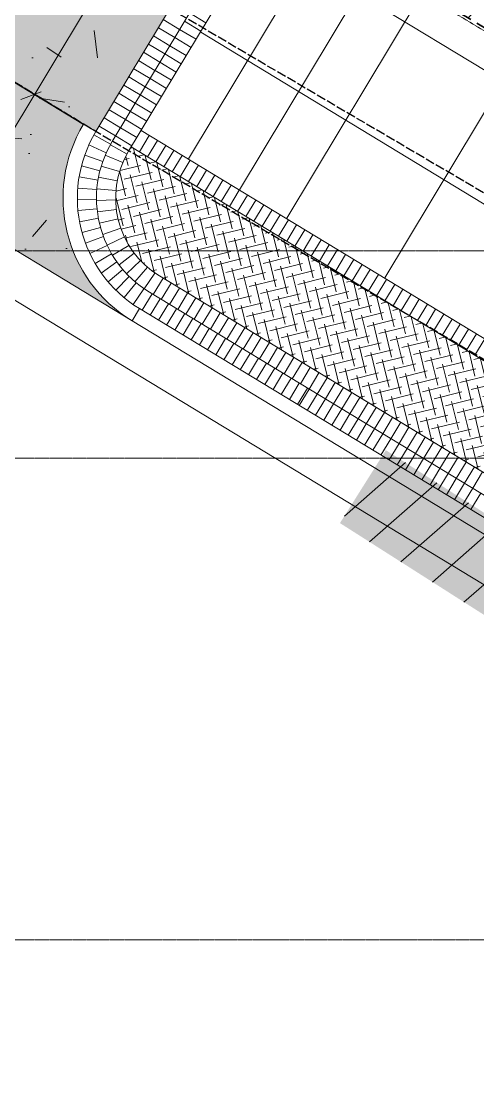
# Model space of a CAD drawing. Header units: inches. Extents: x 3268 to 7018, y 976 to 6708.
# Drawn here: x 4078.1 to 4269, y 1893 to 2335.1 of the extents above; entities that cross this region are included whole.
import ezdxf

# ---------------------------------------------------------------- set-up
doc = ezdxf.new("R2010")
doc.units = ezdxf.units.IN
doc.header["$MEASUREMENT"] = 0
for name, pattern in [('Double Dash 3_8_', [0.9999999999999999, 0.3749999999999999, -0.125, 0.125, -0.125, 0.125, -0.125]), ('Grid Line 1_2_', [0.8749999999999999, 0.4999999999999999, -0.125, 0.125, -0.125]), ('IMPORT-DASHED _2_', [8.999999999999996, 5.999999999999998, -2.999999999999999]), ('IMPORT-EASEMENT2', [4.799999999999999, 3.839999999999999, -0.9599999999999999])]:
    doc.linetypes.add(name, pattern=pattern)
for name, color, linetype, lineweight in [('C-ANNO-5FT-PED-ZONE', 130, 'Continuous', 25), ('C-CURB-BACK', 40, 'Continuous', 13), ('C-CURB-FACE', 80, 'Continuous', 13), ('C-CURB-GUTR', 22, 'Continuous', 15), ('C-ESMT-STBK', 4, 'IMPORT-DASHED _2_', 35), ('C-PROP-LINE', 91, 'Double Dash 3_8_', 9), ('L-PVMT-ASPH', 140, 'Continuous', 15), ('L-PVMT-ASPH-HATC', 252, 'Continuous', 15), ('L-PVMT-BRCK-HATC', 252, 'Continuous', 15), ('L-PVMT-BRICK', 20, 'Continuous', 13), ('L-PVMT-CONC-HATC', 252, 'Continuous', 15), ('L-PVMT-CONC-HEAVY-HATC', 252, 'Continuous', 15), ('L-SITE-SWLK', 220, 'Continuous', 25), ('S-GRID', 1, 'Continuous', 9), ('site_dwg', 8, 'Continuous', 9)]:
    doc.layers.add(name, color=color, linetype=linetype, lineweight=lineweight)

# ---------------------------------------------------------------- blocks, each defined once
blk = doc.blocks.new('site_dwg_b1-12649367-Overall Retail Plan Opt 2')
at = {"layer": 'L-PVMT-BRCK-HATC', "color": 53}
blk.add_line((0, -7.990953345783054), (0, 0), dxfattribs=at)
blk = doc.blocks.new('site_dwg_b2-12649368-Overall Retail Plan Opt 2')
at = {"layer": 'L-PVMT-BRCK-HATC', "color": 53}
blk.add_line((0, 0), (0, 7.990953347180038), dxfattribs=at)
blk = doc.blocks.new('site_dwg-12440225-Overall Retail Plan Opt 2')
at = {"layer": 'C-ESMT-STBK'}
h = blk.add_hatch(dxfattribs=at)
h.set_pattern_fill('FP_236', color=43, style=0, pattern_type=2)
h.set_pattern_definition([(41.19300000000002, (24349227.445, 9821790.73), (-9.878962955707756, 11.2874306606842), [])])
h.paths.add_polyline_path([(24340754.41764874, 9814238.256800799), (24341007.28369483, 9818038.207201697), (24340597.61508091, 9818336.289935663), (24339080.54507963, 9818175.041572), (24339041.04656363, 9818170.586227996), (24338991.68861391, 9818164.27902802), (24338951.70183868, 9818158.637384389), (24338912.96937073, 9818152.689061128), (24338874.36010189, 9818146.280125272), (24338835.87236292, 9818139.411975248), (24338797.50579851, 9818132.085986648), (24338766.50818425, 9818125.853604812), (24338766.89231019, 9818124.002092425), (24338807.18576453, 9818132.259389622), (24338846.06993594, 9818139.731584428), (24338885.04424, 9818146.727429258), (24338924.10287013, 9818153.245822722), (24338956.51865115, 9818158.316607647), (24338953.32382087, 9818110.342748318), (24338969.07279708, 9818112.710400388), (24339007.86497075, 9818118.055290567), (24339046.71994471, 9818122.92269113), (24339092.45343486, 9818128.037917001), (24340292.99008468, 9818255.650188034), (24340584.31472673, 9818286.605874758), (24340934.68922023, 9818031.666679043), (24340687.3560084, 9814314.861073798), (24339595.34670922, 9814726.863514047), (24339587.50957331, 9814715.68687136), (24338715.45843181, 9815327.180653278), (24338691.60180446, 9815293.158049863), (24339013.48739237, 9815068.288049085), (24339549.36884944, 9814692.907733086), (24340725.61240819, 9814249.124683892)])
h.paths.add_polyline_path([(24338722.46981283, 9815337.179779818), (24338763.80719084, 9815396.132170605), (24338658.92817304, 9815468.79891386), (24338617.74228099, 9815409.741564125), (24338722.19139668, 9815337.372683933)])
at = {"layer": 'L-PVMT-ASPH'}
blk.add_hatch(color=10, dxfattribs=at).paths.add_polyline_path([(24339487.97244508, 9814463.07204914), (24339509.14502984, 9814492.187709099), (24338971.2394734, 9814887.407224927), (24338950.06688864, 9814858.291564964), (24339182.17521949, 9814687.752813248)])
at = {"layer": 'L-PVMT-ASPH-HATC'}
h = blk.add_hatch(dxfattribs=at)
h.set_pattern_fill('FP_235', color=53, style=0, pattern_type=2)
h.set_pattern_definition([(37.38599999999999, (24339143.708, 9814463.072), (-9.107725642244493, 11.91844510100215), [])])
h.paths.add_polyline_path([(24339487.97244508, 9814463.07204914), (24339509.14502984, 9814492.187709099), (24338971.2394734, 9814887.407224927), (24338950.06688864, 9814858.291564964), (24339182.17521949, 9814687.752813248)])
at = {"layer": 'L-PVMT-BRCK-HATC'}
h = blk.add_hatch(dxfattribs=at)
h.set_pattern_fill('FP_242', color=53, style=0, pattern_type=2)
h.set_pattern_definition([(99.96200000000002, (24339132.853, 9814839.075), (-4.629354942737908, 3.246087000397262), [11.995, -3.998]), (189.962, (24339132.162, 9814843.014), (-4.629354942737909, 3.246087000397261), [11.995, -3.998])])
h.paths.add_polyline_path([(24339109.88822913, 9814806.324749803), (24339132.85323746, 9814839.075450474), (24338873.44257876, 9815020.975923266), (24338872.24569039, 9815019.205493832), (24338870.01631146, 9815015.585273642), (24338868.20529775, 9815011.738670735), (24338866.83531968, 9815007.713837236), (24338865.92352678, 9815003.561156379), (24338865.48133295, 9814999.332611807), (24338865.5142736, 9814995.081136825), (24338866.0219364, 9814990.85995179), (24338866.99796636, 9814986.721897885), (24338868.43014544, 9814982.718775649), (24338870.4635198, 9814978.64500765), (24338872.58575274, 9814975.315455595), (24338875.25716067, 9814972.007933222), (24338878.28132839, 9814969.019533277), (24338881.62039907, 9814966.387664825), (24339028.33783872, 9814863.508423941)])
at = {"layer": 'L-PVMT-CONC-HEAVY-HATC'}
blk.add_hatch(color=10, dxfattribs=at).paths.add_polyline_path([(24338868.98964451, 9814948.374779465), (24338864.84829397, 9814951.55630253), (24338860.99928486, 9814955.085892057), (24338857.4717765, 9814958.936808584), (24338854.29249257, 9814963.079878347), (24338851.48551869, 9814967.483714284), (24338849.07211993, 9814972.11495383), (24338847.0705797, 9814976.93851165), (24338845.49606127, 9814981.917845445), (24338844.36049287, 9814987.015232788), (24338843.67247733, 9814992.192056907), (24338843.43722693, 9814997.40909923), (24338843.65652388, 9815002.626836495), (24338844.32870682, 9815007.805740185), (24338845.44868343, 9815012.906575974), (24338847.00796899, 9815017.890700955), (24338848.99475069, 9815022.720356414), (24338851.39397705, 9815027.358953852), (24338854.18747202, 9815031.771352198), (24338859.1124413, 9815028.344299467), (24338928.54087087, 9815128.201309387), (24338921.51499183, 9815133.268541249), (24338923.02289403, 9815135.439748826), (24338925.82368091, 9815140.03400138), (24338694.31423268, 9815300.978193125), (24338690.3185524, 9815295.230624825), (24338685.7578168, 9815298.689392645), (24338684.8444048, 9815297.637851868), (24338682.22092749, 9815299.461895242), (24338613.70256338, 9815200.90196267), (24338618.62753178, 9815197.474910555), (24338615.44558388, 9815193.30373969), (24338611.91142947, 9815189.426471138), (24338608.0520886, 9815185.872748187), (24338603.89706748, 9815182.66974049), (24338599.47813293, 9815179.84193634), (24338593.97854828, 9815177.057030778), (24338589.98542119, 9815175.395383637), (24338584.98421962, 9815173.810630782), (24338579.863701, 9815172.668812957), (24338574.66301379, 9815171.978659818), (24338569.42191935, 9815171.745447872), (24338564.18048795, 9815171.970960116), (24338558.97879249, 9815172.653472414), (24338552.40582299, 9815174.245137269), (24338552.15898129, 9815170.538539948), (24338868.47184657, 9814948.737862812)])
h = blk.add_hatch(dxfattribs=at)
h.set_pattern_fill('FP_239', color=53, style=0, pattern_type=2)
h.set_pattern_definition([(46.19300000000002, (24338534.931, 9814948.375), (85.38150387086083, -13.22859292404817), [9, -99]), (351.193, (24338534.931, 9814948.375), (-10.62064755994405, 91.1690023275864), [7.2, -79.2]), (96.64499999999998, (24338542.046, 9814947.272), (74.76002862683923, 77.94162647593505), [7.649, -84.137]), (42.377, (24338536.524, 9814972.322), (126.4677473930227, -28.32172327621674), [13.5, -148.5]), (92.82899999999998, (24338547.063, 9814969.962000001), (119.6727138729239, 109.1905555040787), [11.473, -126.206]), (347.377, (24338536.524, 9814972.322), (119.6733132406946, 109.1893990641701), [10.8, -118.8]), (17.193, (24338548.099, 9814965.537999999), (68.2629967987523, -52.9637625367905), [8.999999999999998, -98.99999999999999]), (322.193, (24338548.099, 9814965.537999999), (34.91058173816557, 84.88719822625117), [7.2, -79.2]), (67.645, (24338553.788, 9814961.125), (103.1734446765189, 31.9249014341673), [7.649, -84.137]), (33.693, (24338534.931, 9814948.375), (4.108293375730504, 39.76222978580211), [0, -78.24, 0, -80.4, -79.5]), (33.693, (24338534.931, 9814948.375), (4.108293375730504, 39.76222978580211), [-158.64, 0, -79.5]), (3.693000000000001, (24338534.931, 9814948.375), (34.64115858913199, 45.12896102950528), [0, -45.84, 0, -76.44, -30.3]), (3.693000000000001, (24338534.931, 9814948.375), (34.64115858913199, 45.12896102950528), [-122.28, 0, -30.3]), (323.693, (24338508.23, 9814950.151), (63.73779343064437, -6.953958986973344), [0, -30, 0, -93.6, -124.2]), (323.693, (24338508.23, 9814950.151), (63.73779343064437, -6.953958986973344), [-123.6, 0, -124.2]), (313.693, (24338496.256, 9814950.947999999), (70.62563902423778, 7.339412062151933), [0, -39, 0, -62.16, -88.2]), (313.693, (24338496.256, 9814950.947999999), (70.62563902423778, 7.339412062151933), [-101.16, 0, -88.2])])
h.paths.add_polyline_path([(24338868.98964451, 9814948.374779465), (24338864.84829397, 9814951.55630253), (24338860.99928486, 9814955.085892057), (24338857.4717765, 9814958.936808584), (24338854.29249257, 9814963.079878347), (24338851.48551869, 9814967.483714284), (24338849.07211993, 9814972.11495383), (24338847.0705797, 9814976.93851165), (24338845.49606127, 9814981.917845445), (24338844.36049287, 9814987.015232788), (24338843.67247733, 9814992.192056907), (24338843.43722693, 9814997.40909923), (24338843.65652388, 9815002.626836495), (24338844.32870682, 9815007.805740185), (24338845.44868343, 9815012.906575974), (24338847.00796899, 9815017.890700955), (24338848.99475069, 9815022.720356414), (24338851.39397705, 9815027.358953852), (24338854.18747202, 9815031.771352198), (24338859.1124413, 9815028.344299467), (24338928.54087087, 9815128.201309387), (24338921.51499183, 9815133.268541249), (24338923.02289403, 9815135.439748826), (24338925.82368091, 9815140.03400138), (24338694.31423268, 9815300.978193125), (24338690.3185524, 9815295.230624825), (24338685.7578168, 9815298.689392645), (24338684.8444048, 9815297.637851868), (24338682.22092749, 9815299.461895242), (24338613.70256338, 9815200.90196267), (24338618.62753178, 9815197.474910555), (24338615.44558388, 9815193.30373969), (24338611.91142947, 9815189.426471138), (24338608.0520886, 9815185.872748187), (24338603.89706748, 9815182.66974049), (24338599.47813293, 9815179.84193634), (24338593.97854828, 9815177.057030778), (24338589.98542119, 9815175.395383637), (24338584.98421962, 9815173.810630782), (24338579.863701, 9815172.668812957), (24338574.66301379, 9815171.978659818), (24338569.42191935, 9815171.745447872), (24338564.18048795, 9815171.970960116), (24338558.97879249, 9815172.653472414), (24338552.40582299, 9815174.245137269), (24338552.15898129, 9815170.538539948), (24338868.47184657, 9814948.737862812)])
at = {"layer": 'C-ANNO-5FT-PED-ZONE', "color": 213, "linetype": 'IMPORT-EASEMENT2', "flags": 128}
for points in [[(24341173.43156312, 9817974.569704888), (24341064.86211379, 9817879.53891328), (24341058.60739409, 9817785.539047208), (24341020.66169335, 9817759.050960105), (24341002.73584636, 9817494.243455587), (24341098.03372912, 9817385.653583419), (24341049.7296923, 9816657.855822798), (24340942.84306337, 9816588.119622858), (24340903.15724013, 9815991.696087312), (24340997.75345884, 9815877.316419568), (24340956.93820208, 9815281.87627089), (24340851.85462972, 9815190.060175546), (24340840.21389879, 9815028.451841284), (24340816.31959692, 9814987.856953233), (24340807.91752753, 9814861.58536387), (24340828.33680849, 9814837.590900285), (24340814.20948071, 9814639.141274119), (24340820.32276781, 9814572.244142456), (24340784.23728234, 9814041.25000657), (24340346.67693986, 9814070.985885575), (24339654.20889217, 9814556.549067944), (24339621.08674325, 9814593.99079329), (24339537.64412129, 9814651.844636435), (24339442.83972673, 9814690.826514924), (24339354.14331621, 9814753.02102556), (24339330.46229357, 9814798.298159737), (24339230.23757831, 9814867.973883716), (24339182.6163684, 9814867.152440649), (24339131.69313189, 9814915.47795062), (24338893.2467398, 9815077.690702066), (24338651.59712844, 9815247.640438044), (24338560.99241732, 9815303.182211477)], [(24340893.31874154, 9815000.390094232), (24340875.24280314, 9814969.680232948), (24340869.40288803, 9814881.91431137), (24340889.92706264, 9814857.796588449), (24340874.40430799, 9814639.745099468), (24340880.50876207, 9814572.944626614), (24340840.03109242, 9813977.31996076), (24340325.92286136, 9814012.25790799), (24339613.96231484, 9814511.489359668), (24339580.94692304, 9814548.810405312), (24339508.80653985, 9814598.827990033), (24339413.85344962, 9814637.871009542), (24339307.74243177, 9814712.276758194), (24339284.12095693, 9814757.44003944), (24339211.89866129, 9814807.648620464), (24339161.49360283, 9814806.779157344), (24339151.81188077, 9814813.668659829), (24339093.9211708, 9814868.606214345), (24338859.11244131, 9815028.344299465), (24338618.62753263, 9815197.47491178), (24338556.48951734, 9815235.566259611)]]:
    blk.add_lwpolyline(points, dxfattribs=at)
at = {"layer": 'C-CURB-BACK', "color": 253}
blk.add_line((24338859.1124413, 9815028.344299465), (24338854.1874729, 9815031.771351583), dxfattribs=at)
at = {"layer": 'C-CURB-BACK', "color": 253, "flags": 128}
blk.add_lwpolyline([(24340401.93921543, 9813880.788470147), (24338872.43439575, 9814953.287384562), (24338868.98964451, 9814948.374779465)], dxfattribs=at)
at = {"layer": 'C-CURB-BACK', "color": 253}
blk.add_arc((24338903.43715697, 9814997.500830445), 54.00000000050095, 145.1677726310237, 234.9616070476712, dxfattribs=at)
at = {"layer": 'C-CURB-FACE', "color": 253}
blk.add_line((24338868.9896445, 9814948.374779465), (24340398.49446417, 9813875.875865046), dxfattribs=at)
blk.add_arc((24338903.43715697, 9814997.500830444), 60.00000000082304, 145.1677726299233, 234.9616070453387, dxfattribs=at)
at = {"layer": 'C-CURB-GUTR', "color": 53}
blk.add_line((24338552.1574609, 9815170.515709823), (24338868.97841148, 9814948.358759895), dxfattribs=at)
at = {"layer": 'C-CURB-GUTR', "color": 53, "flags": 128}
blk.add_lwpolyline([(24338550.76025077, 9815149.53507655), (24338858.65539077, 9814933.636964172), (24340388.16021044, 9813861.138049757)], dxfattribs=at)
at = {"layer": 'C-ESMT-STBK', "color": 43, "flags": 128}
blk.add_lwpolyline([(24339549.36010291, 9814692.910077242), (24339038.59252975, 9815050.698335228), (24338937.60771774, 9815121.437320769), (24338691.59305793, 9815293.160394015), (24338695.51113642, 9815298.748075316)], dxfattribs=at)
at = {"layer": 'L-PVMT-BRCK-HATC', "color": 53}
for p, q in [((24338980.80709119, 9815091.180316806), (24338917.43532768, 9815000.10964649)), ((24339132.8466192, 9814839.080091238), (24338873.44257876, 9815020.975923268))]:
    blk.add_line(p, q, dxfattribs=at)
at = {"layer": 'L-PVMT-BRCK-HATC', "color": 53, "flags": 128}
blk.add_lwpolyline([(24338872.24569039, 9815019.20549383), (24338873.44257876, 9815020.975923266), (24339132.85323745, 9814839.075450474), (24339109.88822913, 9814806.324749803), (24338881.62039907, 9814966.387664825)], dxfattribs=at)
at = {"layer": 'L-PVMT-BRCK-HATC', "color": 53}
blk.add_arc((24338903.43715697, 9814997.500830447), 38.00000000510128, 145.1677726351934, 234.9616070452958, dxfattribs=at)
at = {"layer": 'L-PVMT-BRICK', "color": 253}
for p, q in [((24338859.1124413, 9815028.344299465), (24338928.3774129, 9815127.884016266)), ((24338865.67906585, 9815023.774896648), (24338934.93737251, 9815123.305035377)), ((24338872.24569039, 9815019.20549383), (24338941.49284473, 9815118.719605705)), ((24339643.43794598, 9814490.820852935), (24338878.03558043, 9815027.526063398)), ((24339785.59424329, 9814332.515215315), (24338881.62039908, 9814966.387664825)), ((24339781.00124163, 9814325.965075186), (24338877.02739741, 9814959.837524693))]:
    blk.add_line(p, q, dxfattribs=at)
for radius, start, end in [(46.00000000218741, 145.1677726335651, 234.9616070512886), (38.00000000082372, 145.1677726361245, 234.9616070542673)]:
    blk.add_arc((24338903.43715697, 9814997.500830447), radius, start, end, dxfattribs=at)
at = {"layer": 'L-PVMT-CONC-HATC', "color": 53}
for p, q in [((24338800.43174972, 9814996.423494177), (24338903.77992415, 9815145.053547401)), ((24338897.01608879, 9815014.427752053), (24338960.34074316, 9815105.516816214)), ((24339657.33617427, 9814598.324723126), (24338933.15160037, 9815106.127744965)), ((24338936.31725055, 9814986.869517012), (24338999.65504783, 9815077.977486543)), ((24340339.75004442, 9814061.186895564), (24338905.5935904, 9815066.826904181)), ((24338975.6184123, 9814959.31128197), (24339038.9693525, 9815050.438156873))]:
    blk.add_line(p, q, dxfattribs=at)
at = {"layer": 'L-SITE-SWLK', "color": 213}
blk.add_line((24338618.62753177, 9815197.474910557), (24338854.1874729, 9815031.77135158), dxfattribs=at)
for name, p, rotation in [('site_dwg_b2-12649368-Overall Retail Plan Opt 2', (24338896.90699795, 9815068.6521188), 55.16777262905045), ('site_dwg_b2-12649368-Overall Retail Plan Opt 2', (24338905.7583239, 9815067.366028253), 55.16777262942312), ('site_dwg_b2-12649368-Overall Retail Plan Opt 2', (24338908.04302531, 9815070.649340525), 55.16777262942312), ('site_dwg_b2-12649368-Overall Retail Plan Opt 2', (24338894.62229654, 9815065.36880653), 55.16777262905045), ('site_dwg_b2-12649368-Overall Retail Plan Opt 2', (24338903.47362249, 9815064.082715983), 55.16777262942312), ('site_dwg_b2-12649368-Overall Retail Plan Opt 2', (24338890.05289372, 9815058.802181987), 55.16777262905045), ('site_dwg_b2-12649368-Overall Retail Plan Opt 2', (24338892.33759513, 9815062.085494258), 55.16777262905045), ('site_dwg_b2-12649368-Overall Retail Plan Opt 2', (24338901.18892108, 9815060.79940371), 55.16777262942312), ('site_dwg_b2-12649368-Overall Retail Plan Opt 2', (24338887.76819231, 9815055.518869715), 55.16777262905045), ('site_dwg_b2-12649368-Overall Retail Plan Opt 2', (24338896.61951827, 9815054.23277917), 55.16777262942312), ('site_dwg_b2-12649368-Overall Retail Plan Opt 2', (24338898.90421967, 9815057.51609144), 55.16777262942312), ('site_dwg_b2-12649368-Overall Retail Plan Opt 2', (24338883.1987895, 9815048.952245172), 55.16777262905045), ('site_dwg_b2-12649368-Overall Retail Plan Opt 2', (24338885.4834909, 9815052.235557443), 55.16777262905045), ('site_dwg_b2-12649368-Overall Retail Plan Opt 2', (24338894.33481685, 9815050.949466897), 55.16777262942312), ('site_dwg_b2-12649368-Overall Retail Plan Opt 2', (24338880.91408809, 9815045.6689329), 55.16777262905045), ('site_dwg_b2-12649368-Overall Retail Plan Opt 2', (24338892.05011545, 9815047.666154625), 55.16777262942312), ('site_dwg_b2-12649368-Overall Retail Plan Opt 2', (24338878.62938668, 9815042.38562063), 55.16777262905045), ('site_dwg_b2-12649368-Overall Retail Plan Opt 2', (24338887.48071263, 9815041.099530082), 55.16777262942312), ('site_dwg_b2-12649368-Overall Retail Plan Opt 2', (24338889.76541404, 9815044.382842353), 55.16777262942312), ('site_dwg_b2-12649368-Overall Retail Plan Opt 2', (24338874.05998386, 9815035.818996087), 55.16777262905045), ('site_dwg_b2-12649368-Overall Retail Plan Opt 2', (24338876.34468527, 9815039.102308357), 55.16777262905045), ('site_dwg_b2-12649368-Overall Retail Plan Opt 2', (24338885.19601122, 9815037.81621781), 55.16777262942312), ('site_dwg_b2-12649368-Overall Retail Plan Opt 2', (24338871.77528245, 9815032.535683814), 55.16777262905045), ('site_dwg_b2-12649368-Overall Retail Plan Opt 2', (24338882.91130981, 9815034.53290554), 55.16777262942312), ('site_dwg_b2-12649368-Overall Retail Plan Opt 2', (24338869.49058104, 9815029.252371542), 55.16777262905045), ('site_dwg_b2-12649368-Overall Retail Plan Opt 2', (24338878.34190699, 9815027.966280997), 55.16777262942312), ('site_dwg_b2-12649368-Overall Retail Plan Opt 2', (24338880.6266084, 9815031.24959327), 55.16777262942312), ('site_dwg_b2-12649368-Overall Retail Plan Opt 2', (24338864.93699075, 9815022.674967982), 56.82049595333069), ('site_dwg_b2-12649368-Overall Retail Plan Opt 2', (24338867.20587963, 9815025.969059272), 55.16777262905045), ('site_dwg_b2-12649368-Overall Retail Plan Opt 2', (24338876.05720558, 9815024.682968725), 55.16777262942312), ('site_dwg_b2-12649368-Overall Retail Plan Opt 2', (24338862.89615959, 9815019.23622856), 61.8027376507406), ('site_dwg_b2-12649368-Overall Retail Plan Opt 2', (24338873.77250418, 9815021.399656452), 55.16777262942312), ('site_dwg_b1-12649367-Overall Retail Plan Opt 2', (24338876.71764882, 9815018.679422436), 144.9616070449619), ('site_dwg_b1-12649367-Overall Retail Plan Opt 2', (24338879.99271889, 9815016.382921604), 144.9616070449619), ('site_dwg_b2-12649368-Overall Retail Plan Opt 2', (24338861.1616835, 9815015.633241838), 66.7849793481505), ('site_dwg_b2-12649368-Overall Retail Plan Opt 2', (24338869.51902374, 9815014.634430125), 63.19957239286691), ('site_dwg_b2-12649368-Overall Retail Plan Opt 2', (24338871.50697041, 9815018.103334809), 57.16843770646402), ('site_dwg_b1-12649367-Overall Retail Plan Opt 2', (24338883.26778896, 9815014.086420773), 144.9616070449619), ('site_dwg_b1-12649367-Overall Retail Plan Opt 2', (24338886.54285902, 9815011.789919943), 144.9616070449619), ('site_dwg_b2-12649368-Overall Retail Plan Opt 2', (24338859.74666935, 9815011.893234406), 71.7672210455604), ('site_dwg_b2-12649368-Overall Retail Plan Opt 2', (24338867.90655436, 9815010.975854691), 69.23070707926976), ('site_dwg_b1-12649367-Overall Retail Plan Opt 2', (24338889.81792909, 9815009.49341911), 144.9616070449619), ('site_dwg_b1-12649367-Overall Retail Plan Opt 2', (24338893.09299915, 9815007.19691828), 144.9616070449619), ('site_dwg_b2-12649368-Overall Retail Plan Opt 2', (24338858.66180994, 9815008.04446828), 76.7494627429703), ('site_dwg_b1-12649367-Overall Retail Plan Opt 2', (24338896.36806922, 9815004.900417449), 144.9616070449619), ('site_dwg_b2-12649368-Overall Retail Plan Opt 2', (24338857.9153032, 9815004.11602733), 81.73170444038018), ('site_dwg_b2-12649368-Overall Retail Plan Opt 2', (24338866.68741249, 9815007.168109324), 75.26184176567264), ('site_dwg_b1-12649367-Overall Retail Plan Opt 2', (24338899.64313928, 9815002.603916619), 144.9616070449619), ('site_dwg_b1-12649367-Overall Retail Plan Opt 2', (24338902.91820935, 9815000.307415787), 144.9616070449619), ('site_dwg_b2-12649368-Overall Retail Plan Opt 2', (24338857.51279024, 9815000.137597496), 86.71394613779007), ('site_dwg_b2-12649368-Overall Retail Plan Opt 2', (24338865.87509415, 9815003.253346166), 81.29297645207551), ('site_dwg_b1-12649367-Overall Retail Plan Opt 2', (24338906.19327941, 9814998.010914955), 144.9616070449619), ('site_dwg_b1-12649367-Overall Retail Plan Opt 2', (24338909.46834948, 9814995.714414123), 144.9616070449619), ('site_dwg_b2-12649368-Overall Retail Plan Opt 2', (24338857.45731271, 9814996.139242476), 91.69618783519998), ('site_dwg_b2-12649368-Overall Retail Plan Opt 2', (24338865.4785918, 9814999.274902053), 87.32411113847843), ('site_dwg_b1-12649367-Overall Retail Plan Opt 2', (24338912.74341954, 9814993.417913293), 144.9616070449619), ('site_dwg_b1-12649367-Overall Retail Plan Opt 2', (24338916.01848961, 9814991.121412462), 144.9616070449619), ('site_dwg_b2-12649368-Overall Retail Plan Opt 2', (24338857.74928984, 9814992.151176529), 96.67842953260987), ('site_dwg_b2-12649368-Overall Retail Plan Opt 2', (24338865.50229474, 9814995.27681878), 93.35524582488128), ('site_dwg_b1-12649367-Overall Retail Plan Opt 2', (24338919.29355967, 9814988.824911632), 144.9616070449619), ('site_dwg_b1-12649367-Overall Retail Plan Opt 2', (24338922.56862974, 9814986.5284108), 144.9616070449619), ('site_dwg_b2-12649368-Overall Retail Plan Opt 2', (24338858.38651525, 9814988.203536171), 101.6606712300198), ('site_dwg_b2-12649368-Overall Retail Plan Opt 2', (24338865.9459406, 9814991.303355552), 99.38638051128416), ('site_dwg_b2-12649368-Overall Retail Plan Opt 2', (24338866.80461816, 9814987.398499021), 105.417515197687), ('site_dwg_b1-12649367-Overall Retail Plan Opt 2', (24338925.8436998, 9814984.23190997), 144.9616070449619), ('site_dwg_b1-12649367-Overall Retail Plan Opt 2', (24338929.11876987, 9814981.935409138), 144.9616070449619), ('site_dwg_b2-12649368-Overall Retail Plan Opt 2', (24338859.36417364, 9814984.326152429), 106.6429129274297), ('site_dwg_b2-12649368-Overall Retail Plan Opt 2', (24338868.06882177, 9814983.605476359), 111.4486498840899), ('site_dwg_b1-12649367-Overall Retail Plan Opt 2', (24338932.39383994, 9814979.638908306), 144.9616070449619), ('site_dwg_b1-12649367-Overall Retail Plan Opt 2', (24338935.66891, 9814977.342407474), 144.9616070449619), ('site_dwg_b2-12649368-Overall Retail Plan Opt 2', (24338860.67487717, 9814980.548325421), 111.6251546248396), ('site_dwg_b2-12649368-Overall Retail Plan Opt 2', (24338869.72455657, 9814979.966276728), 117.4797845704928), ('site_dwg_b1-12649367-Overall Retail Plan Opt 2', (24338938.94398006, 9814975.045906644), 144.9616070449619), ('site_dwg_b1-12649367-Overall Retail Plan Opt 2', (24338942.21905013, 9814972.749405812), 144.9616070449619), ('site_dwg_b2-12649368-Overall Retail Plan Opt 2', (24338862.30872127, 9814976.898602957), 116.6073963222495), ('site_dwg_b2-12649368-Overall Retail Plan Opt 2', (24338871.75349339, 9814976.521186449), 123.5109192568957), ('site_dwg_b1-12649367-Overall Retail Plan Opt 2', (24338945.4941202, 9814970.452904982), 144.9616070449619), ('site_dwg_b1-12649367-Overall Retail Plan Opt 2', (24338948.76919026, 9814968.15640415), 144.9616070449619), ('site_dwg_b2-12649368-Overall Retail Plan Opt 2', (24338864.25335953, 9814973.404564794), 121.5896380196593), ('site_dwg_b2-12649368-Overall Retail Plan Opt 2', (24338866.49409694, 9814970.09261424), 126.5718797170693), ('site_dwg_b2-12649368-Overall Retail Plan Opt 2', (24338874.1331717, 9814973.30834303), 129.5420539432985), ('site_dwg_b2-12649368-Overall Retail Plan Opt 2', (24338876.8372482, 9814970.36331299), 135.5731886297014), ('site_dwg_b1-12649367-Overall Retail Plan Opt 2', (24338952.04426033, 9814965.85990332), 144.9616070449619), ('site_dwg_b1-12649367-Overall Retail Plan Opt 2', (24338955.31933039, 9814963.563402489), 144.9616070449619), ('site_dwg_b2-12649368-Overall Retail Plan Opt 2', (24338869.01400098, 9814966.987778617), 131.5541214144792), ('site_dwg_b2-12649368-Overall Retail Plan Opt 2', (24338879.83578849, 9814967.718698118), 141.6043233161043), ('site_dwg_b2-12649368-Overall Retail Plan Opt 2', (24338883.07237282, 9814965.369531216), 144.9616070462423), ('site_dwg_b1-12649367-Overall Retail Plan Opt 2', (24338958.59440045, 9814961.266901657), 144.9616070449619), ('site_dwg_b1-12649367-Overall Retail Plan Opt 2', (24338961.86947052, 9814958.970400825), 144.9616070449619), ('site_dwg_b2-12649368-Overall Retail Plan Opt 2', (24338871.79402957, 9814964.113520158), 136.536363111889), ('site_dwg_b2-12649368-Overall Retail Plan Opt 2', (24338874.81317493, 9814961.491558695), 141.5186048092989), ('site_dwg_b2-12649368-Overall Retail Plan Opt 2', (24338886.34744288, 9814963.073030386), 144.9616070462423), ('site_dwg_b2-12649368-Overall Retail Plan Opt 2', (24338889.62251294, 9814960.776529554), 144.9616070462423), ('site_dwg_b1-12649367-Overall Retail Plan Opt 2', (24338965.14454059, 9814956.673899995), 144.9616070449619), ('site_dwg_b1-12649367-Overall Retail Plan Opt 2', (24338968.41961065, 9814954.377399163), 144.9616070449619), ('site_dwg_b2-12649368-Overall Retail Plan Opt 2', (24338878.03921445, 9814959.12803188), 144.9616070462423), ('site_dwg_b2-12649368-Overall Retail Plan Opt 2', (24338881.31428452, 9814956.831531048), 144.9616070462423), ('site_dwg_b2-12649368-Overall Retail Plan Opt 2', (24338892.89758301, 9814958.480028722), 144.9616070462423), ('site_dwg_b1-12649367-Overall Retail Plan Opt 2', (24338971.69468072, 9814952.080898333), 144.9616070449619), ('site_dwg_b1-12649367-Overall Retail Plan Opt 2', (24338974.96975078, 9814949.784397501), 144.9616070449619), ('site_dwg_b2-12649368-Overall Retail Plan Opt 2', (24338884.58935459, 9814954.535030218), 144.9616070462423), ('site_dwg_b2-12649368-Overall Retail Plan Opt 2', (24338887.86442465, 9814952.238529386), 144.9616070462423), ('site_dwg_b2-12649368-Overall Retail Plan Opt 2', (24338896.17265308, 9814956.18352789), 144.9616070462423), ('site_dwg_b2-12649368-Overall Retail Plan Opt 2', (24338899.44772314, 9814953.88702706), 144.9616070462423), ('site_dwg_b1-12649367-Overall Retail Plan Opt 2', (24338978.24482085, 9814947.487896672), 144.9616070449619), ('site_dwg_b2-12649368-Overall Retail Plan Opt 2', (24338891.13949471, 9814949.942028556), 144.9616070462423), ('site_dwg_b2-12649368-Overall Retail Plan Opt 2', (24338894.41456478, 9814947.645527726), 144.9616070462423), ('site_dwg_b2-12649368-Overall Retail Plan Opt 2', (24338902.72279321, 9814951.590526229), 144.9616070462423), ('site_dwg_b2-12649368-Overall Retail Plan Opt 2', (24338905.99786327, 9814949.294025399), 144.9616070462423), ('site_dwg_b1-12649367-Overall Retail Plan Opt 2', (24338981.51989092, 9814945.19139584), 144.9616070449619), ('site_dwg_b1-12649367-Overall Retail Plan Opt 2', (24338984.79496098, 9814942.894895008), 144.9616070449619), ('site_dwg_b2-12649368-Overall Retail Plan Opt 2', (24338897.68963485, 9814945.349026894), 144.9616070462423), ('site_dwg_b2-12649368-Overall Retail Plan Opt 2', (24338900.96470491, 9814943.052526062), 144.9616070462423), ('site_dwg_b2-12649368-Overall Retail Plan Opt 2', (24338909.27293334, 9814946.997524567), 144.9616070462423), ('site_dwg_b2-12649368-Overall Retail Plan Opt 2', (24338912.54800341, 9814944.701023737), 144.9616070462423), ('site_dwg_b1-12649367-Overall Retail Plan Opt 2', (24338988.07003104, 9814940.598394176), 144.9616070449619), ('site_dwg_b1-12649367-Overall Retail Plan Opt 2', (24338991.34510111, 9814938.301893346), 144.9616070449619), ('site_dwg_b2-12649368-Overall Retail Plan Opt 2', (24338904.23977498, 9814940.75602523), 144.9616070462423), ('site_dwg_b2-12649368-Overall Retail Plan Opt 2', (24338915.82307347, 9814942.404522905), 144.9616070462423), ('site_dwg_b2-12649368-Overall Retail Plan Opt 2', (24338919.09814354, 9814940.108022073), 144.9616070462423), ('site_dwg_b1-12649367-Overall Retail Plan Opt 2', (24338994.62017117, 9814936.005392514), 144.9616070449619), ('site_dwg_b1-12649367-Overall Retail Plan Opt 2', (24338997.89524124, 9814933.708891684), 144.9616070449619), ('site_dwg_b2-12649368-Overall Retail Plan Opt 2', (24338907.51484504, 9814938.4595244), 144.9616070462423), ('site_dwg_b2-12649368-Overall Retail Plan Opt 2', (24338910.78991511, 9814936.163023569), 144.9616070462423), ('site_dwg_b2-12649368-Overall Retail Plan Opt 2', (24338922.3732136, 9814937.811521243), 144.9616070462423), ('site_dwg_b2-12649368-Overall Retail Plan Opt 2', (24338925.64828366, 9814935.515020411), 144.9616070462423), ('site_dwg_b1-12649367-Overall Retail Plan Opt 2', (24339001.17031131, 9814931.412390852), 144.9616070449619), ('site_dwg_b1-12649367-Overall Retail Plan Opt 2', (24339004.44538137, 9814929.115890022), 144.9616070449619), ('site_dwg_b2-12649368-Overall Retail Plan Opt 2', (24338914.06498517, 9814933.866522739), 144.9616070462423), ('site_dwg_b2-12649368-Overall Retail Plan Opt 2', (24338917.34005524, 9814931.570021907), 144.9616070462423), ('site_dwg_b2-12649368-Overall Retail Plan Opt 2', (24338928.92335373, 9814933.218519581), 144.9616070462423), ('site_dwg_b2-12649368-Overall Retail Plan Opt 2', (24338932.1984238, 9814930.92201875), 144.9616070462423), ('site_dwg_b1-12649367-Overall Retail Plan Opt 2', (24339007.72045144, 9814926.81938919), 144.9616070449619), ('site_dwg_b1-12649367-Overall Retail Plan Opt 2', (24339010.9955215, 9814924.522888359), 144.9616070449619), ('site_dwg_b2-12649368-Overall Retail Plan Opt 2', (24338920.6151253, 9814929.273521077), 144.9616070462423), ('site_dwg_b2-12649368-Overall Retail Plan Opt 2', (24338923.89019537, 9814926.977020245), 144.9616070462423), ('site_dwg_b2-12649368-Overall Retail Plan Opt 2', (24338935.47349386, 9814928.62551792), 144.9616070462423), ('site_dwg_b2-12649368-Overall Retail Plan Opt 2', (24338938.74856393, 9814926.329017088), 144.9616070462423), ('site_dwg_b2-12649368-Overall Retail Plan Opt 2', (24338927.16526543, 9814924.680519413), 144.9616070462423), ('site_dwg_b2-12649368-Overall Retail Plan Opt 2', (24338930.4403355, 9814922.384018583), 144.9616070462423), ('site_dwg_b2-12649368-Overall Retail Plan Opt 2', (24338942.02363399, 9814924.032516256), 144.9616070462423), ('site_dwg_b2-12649368-Overall Retail Plan Opt 2', (24338940.90204271, 9814915.048200166), 324.961607044653), ('site_dwg_b2-12649368-Overall Retail Plan Opt 2', (24338933.71540556, 9814920.087517751), 144.9616070462423), ('site_dwg_b2-12649368-Overall Retail Plan Opt 2', (24338936.99047563, 9814917.791016921), 144.9616070462423), ('site_dwg_b2-12649368-Overall Retail Plan Opt 2', (24338944.17711277, 9814912.751699334), 324.961607044653), ('site_dwg_b2-12649368-Overall Retail Plan Opt 2', (24338947.45218284, 9814910.455198502), 324.961607044653), ('site_dwg_b2-12649368-Overall Retail Plan Opt 2', (24338940.2655457, 9814915.49451609), 144.9616070462423), ('site_dwg_b1-12649367-Overall Retail Plan Opt 2', (24338940.90204271, 9814915.048200166), 324.961607044653), ('site_dwg_b1-12649367-Overall Retail Plan Opt 2', (24338944.17711277, 9814912.751699334), 324.961607044653), ('site_dwg_b2-12649368-Overall Retail Plan Opt 2', (24338950.7272529, 9814908.15869767), 324.961607044653), ('site_dwg_b2-12649368-Overall Retail Plan Opt 2', (24338954.00232297, 9814905.86219684), 324.961607044653), ('site_dwg_b1-12649367-Overall Retail Plan Opt 2', (24338947.45218284, 9814910.455198502), 324.961607044653), ('site_dwg_b1-12649367-Overall Retail Plan Opt 2', (24338950.7272529, 9814908.15869767), 324.961607044653), ('site_dwg_b2-12649368-Overall Retail Plan Opt 2', (24338957.27739304, 9814903.565696009), 324.961607044653), ('site_dwg_b2-12649368-Overall Retail Plan Opt 2', (24338960.5524631, 9814901.269195179), 324.961607044653), ('site_dwg_b1-12649367-Overall Retail Plan Opt 2', (24338954.00232297, 9814905.86219684), 324.961607044653), ('site_dwg_b1-12649367-Overall Retail Plan Opt 2', (24338957.27739304, 9814903.565696009), 324.961607044653), ('site_dwg_b2-12649368-Overall Retail Plan Opt 2', (24338963.82753316, 9814898.972694347), 324.961607044653), ('site_dwg_b2-12649368-Overall Retail Plan Opt 2', (24338967.10260323, 9814896.676193517), 324.961607044653), ('site_dwg_b1-12649367-Overall Retail Plan Opt 2', (24338960.5524631, 9814901.269195179), 324.961607044653), ('site_dwg_b1-12649367-Overall Retail Plan Opt 2', (24338963.82753316, 9814898.972694347), 324.961607044653), ('site_dwg_b2-12649368-Overall Retail Plan Opt 2', (24338970.37767329, 9814894.379692685), 324.961607044653), ('site_dwg_b1-12649367-Overall Retail Plan Opt 2', (24338967.10260323, 9814896.676193517), 324.961607044653), ('site_dwg_b1-12649367-Overall Retail Plan Opt 2', (24338970.37767329, 9814894.379692685), 324.961607044653), ('site_dwg_b2-12649368-Overall Retail Plan Opt 2', (24338973.65274336, 9814892.083191853), 324.961607044653), ('site_dwg_b2-12649368-Overall Retail Plan Opt 2', (24338976.92781343, 9814889.786691021), 324.961607044653), ('site_dwg_b1-12649367-Overall Retail Plan Opt 2', (24338973.65274336, 9814892.083191853), 324.961607044653), ('site_dwg_b2-12649368-Overall Retail Plan Opt 2', (24338980.20288349, 9814887.490190191), 324.961607044653), ('site_dwg_b2-12649368-Overall Retail Plan Opt 2', (24338983.47795355, 9814885.19368936), 324.961607044653), ('site_dwg_b1-12649367-Overall Retail Plan Opt 2', (24338976.92781343, 9814889.786691021), 324.961607044653), ('site_dwg_b1-12649367-Overall Retail Plan Opt 2', (24338980.20288349, 9814887.490190191), 324.961607044653), ('site_dwg_b2-12649368-Overall Retail Plan Opt 2', (24338986.75302362, 9814882.89718853), 324.961607044653), ('site_dwg_b2-12649368-Overall Retail Plan Opt 2', (24338990.02809369, 9814880.600687698), 324.961607044653), ('site_dwg_b1-12649367-Overall Retail Plan Opt 2', (24338983.47795355, 9814885.19368936), 324.961607044653), ('site_dwg_b1-12649367-Overall Retail Plan Opt 2', (24338986.75302362, 9814882.89718853), 324.961607044653), ('site_dwg_b2-12649368-Overall Retail Plan Opt 2', (24338993.30316375, 9814878.304186868), 324.961607044653), ('site_dwg_b2-12649368-Overall Retail Plan Opt 2', (24338996.57823382, 9814876.007686036), 324.961607044653), ('site_dwg_b1-12649367-Overall Retail Plan Opt 2', (24338990.02809369, 9814880.600687698), 324.961607044653), ('site_dwg_b1-12649367-Overall Retail Plan Opt 2', (24338993.30316375, 9814878.304186868), 324.961607044653), ('site_dwg_b2-12649368-Overall Retail Plan Opt 2', (24338999.85330388, 9814873.711185204), 324.961607044653), ('site_dwg_b2-12649368-Overall Retail Plan Opt 2', (24339003.12837395, 9814871.414684372), 324.961607044653), ('site_dwg_b1-12649367-Overall Retail Plan Opt 2', (24338996.57823382, 9814876.007686036), 324.961607044653), ('site_dwg_b1-12649367-Overall Retail Plan Opt 2', (24338999.85330388, 9814873.711185204), 324.961607044653), ('site_dwg_b2-12649368-Overall Retail Plan Opt 2', (24339006.40344401, 9814869.118183542), 324.961607044653), ('site_dwg_b1-12649367-Overall Retail Plan Opt 2', (24339003.12837395, 9814871.414684372), 324.961607044653), ('site_dwg_b1-12649367-Overall Retail Plan Opt 2', (24339006.40344401, 9814869.118183542), 324.961607044653), ('site_dwg_b1-12649367-Overall Retail Plan Opt 2', (24339009.67851408, 9814866.82168271), 324.961607044653)]:
    blk.add_blockref(name, p, dxfattribs=dict(rotation=rotation))
blk = doc.blocks.new('Family - ___-10568875-Overall Retail Plan Opt 2')
at = {"layer": 'C-PROP-LINE'}
blk.add_line((4086.562528962853, 2443.128120958504), (4383.497981648636, 2263.268724383593), dxfattribs=at)

msp = doc.modelspace()

# ---------------------------------------------------------------- linework, layer by layer
at = {"layer": 'S-GRID', "linetype": 'Grid Line 1_2_'}
for p, q in [((6493.236018851901, 2239.148582565573), (3735.343510317572, 2239.148582565581)), ((6788.078166544339, 2152.494618260216), (3651.417394664897, 2152.494618260227)), ((6788.078166544337, 1951.148582565572), (3735.34351031757, 1951.148582565582))]:
    msp.add_line(p, q, dxfattribs=at)

# ---------------------------------------------------------------- block references
at = {"layer": 'C-PROP-LINE'}
msp.add_blockref('Family - ___-10568875-Overall Retail Plan Opt 2', (0, 0), dxfattribs=at)
at = {"layer": 'site_dwg', "color": 53, "lineweight": 15, "rotation": 3.810000000000009}
msp.add_blockref('site_dwg-12440225-Overall Retail Plan Opt 2', (-23628768.691637, -11408316.78144797), dxfattribs=at)

doc.saveas('drawing.dxf')
